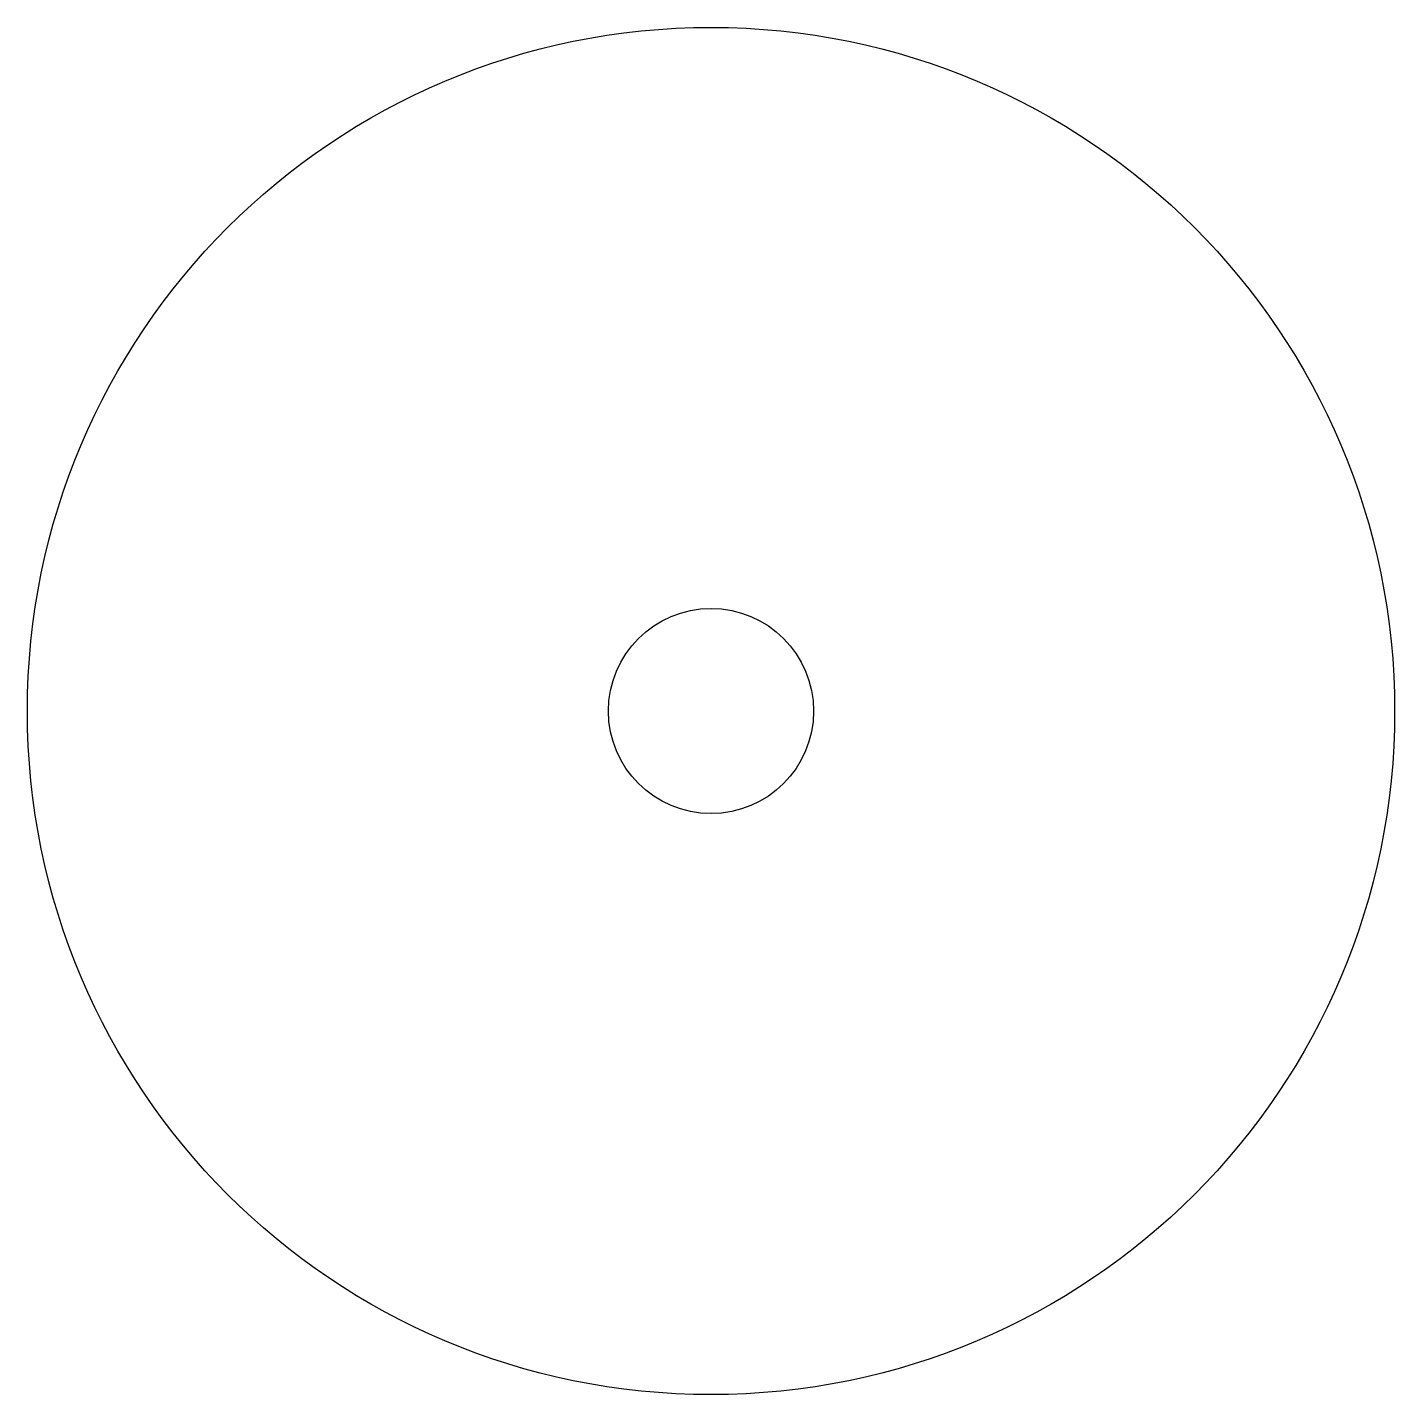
# Model space of a CAD drawing. Header units: millimetres. Extents: x 1776.7 to 1816.7, y 1118.6 to 1158.6.
import ezdxf

# ---------------------------------------------------------------- set-up
doc = ezdxf.new("R2010")
doc.units = ezdxf.units.MM
doc.layers.add('Capa3', color=7, linetype='Continuous')

msp = doc.modelspace()

# ---------------------------------------------------------------- linework, layer by layer
at = {"layer": 'Capa3'}
for radius in [20, 3]:
    msp.add_circle((1796.676, 1138.626), radius, dxfattribs=at)

doc.saveas('drawing.dxf')
